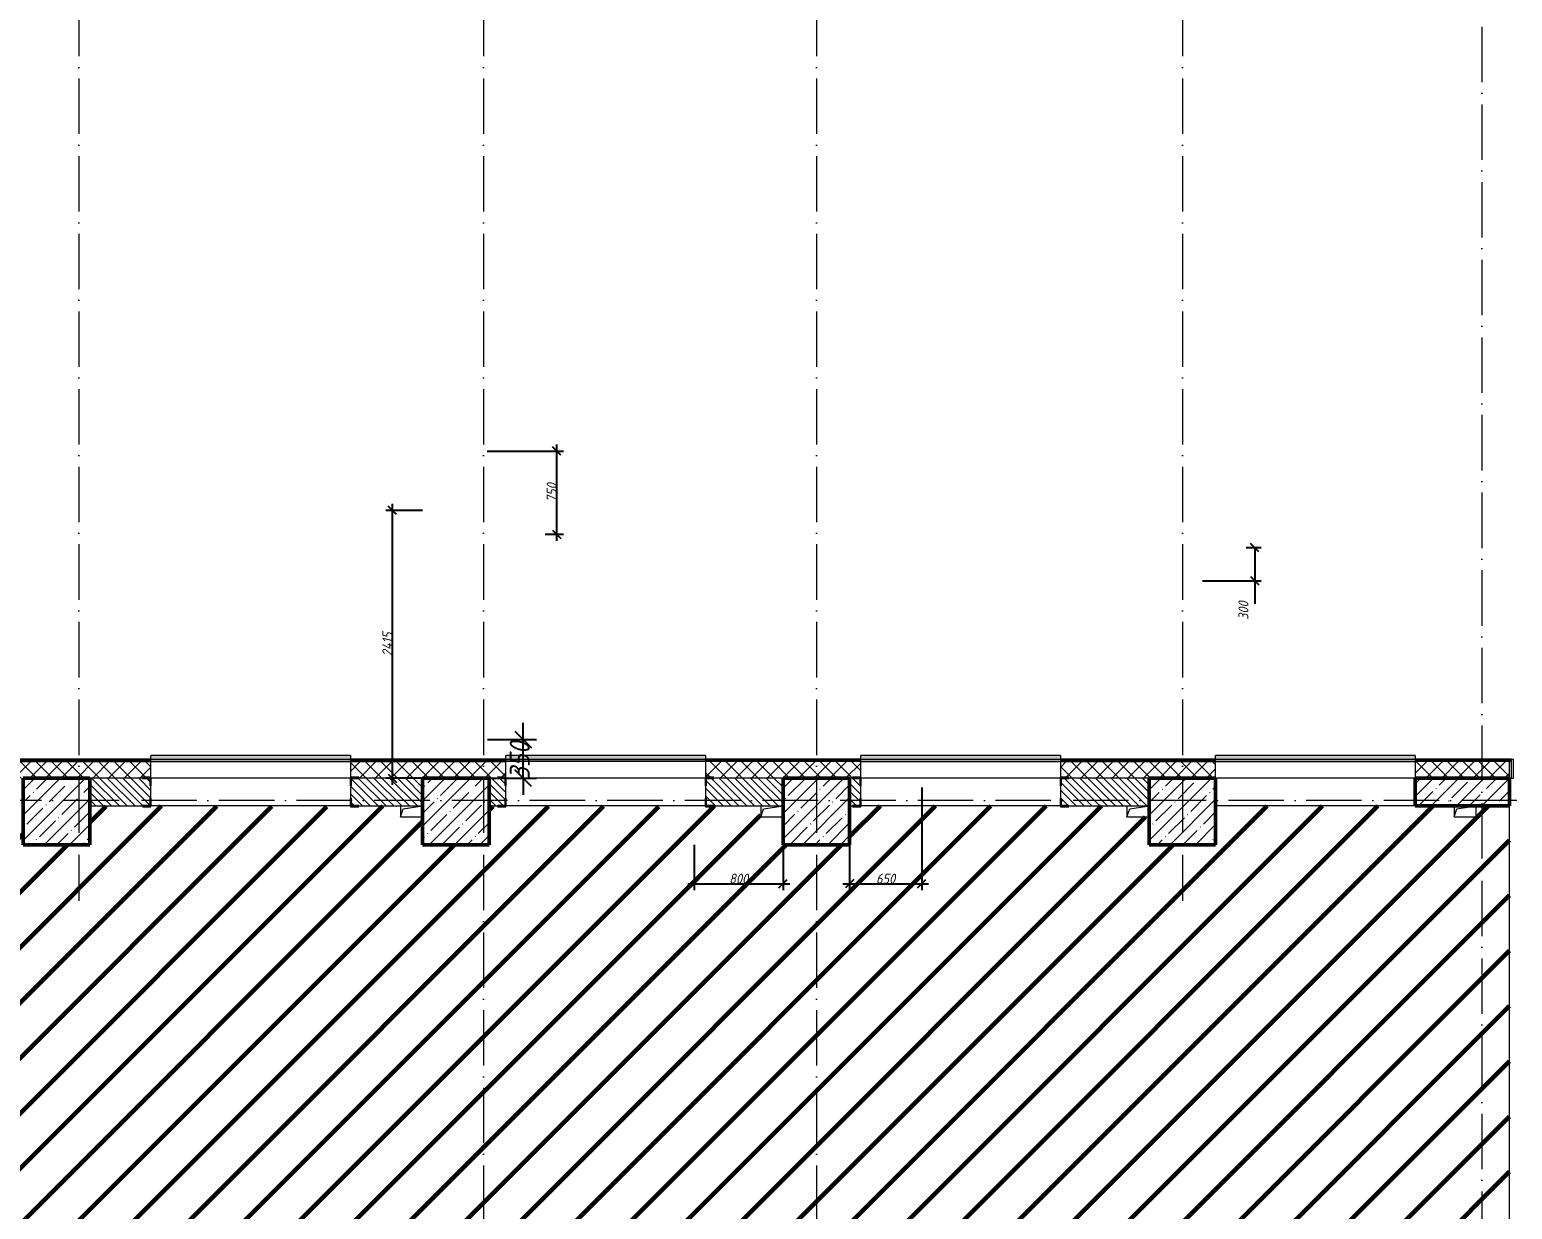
# Model space of a CAD drawing. Header units: millimetres. Extents: x -606178 to 312196, y -19338 to 632709.
# Drawn here: x -108857 to -95490, y 515687 to 526325 of the extents above; entities that cross this region are included whole.
import ezdxf

# ---------------------------------------------------------------- set-up
doc = ezdxf.new("R2010")
doc.units = ezdxf.units.MM
doc.linetypes.add('50_200_ШТРИХ_1Т_ш5_п1_п1_', pattern=[700, 500, -100, 0, -100])
for name, color, linetype, lineweight in [('6.4.1) Окр пт с инж. ПТ2.16', 3, 'Continuous', 60), ('A-____-____-DIMS', 7, 'Continuous', 9), ('A-FLOR-____-OTLN', 7, 'Continuous', 9), ('A-GENM-____-MCUT', 7, 'Continuous', 25), ('A-GENM-____-OTLN', 7, 'Continuous', 9), ('A-GENM-____-OTLN-1', 7, 'Continuous', 25), ('A-GLAZ-____-OTLN', 7, 'Continuous', 9), ('A-WALL-____-MCUT', 7, 'Continuous', 13), ('A-WALL-____-MCUT-1', 7, 'Continuous', 9), ('A-WALL-____-MCUT-2', 7, 'Continuous', 50), ('A-WALL-____-OTLN', 7, 'Continuous', 9), ('A-WALL-____-PATT-1', 7, 'Continuous', 9), ('A-WALL-FNSH-MCUT-1', 7, 'Continuous', 9), ('S-COLS-____-MCUT', 7, 'Continuous', 50), ('S-COLS-____-OTLN', 7, 'Continuous', 9), ('S-GRID-____-OTLN-1', 7, '50_200_ШТРИХ_1Т_ш5_п1_п1_', 9)]:
    doc.layers.add(name, color=color, linetype=linetype, lineweight=lineweight)
doc.layers.add('A-GLAZ-____-OTLN-1', color=7, linetype='Continuous', lineweight=9, true_color=0xc0c0c0)
doc.styles.add('ISOCPEUR_I_10', font='isocpeui.ttf', dxfattribs={"width": 0.9, "height": 180})
doc.styles.add('ISOCPEUR_I_7', font='isocpeui.ttf', dxfattribs={"width": 0.9, "height": 90})
doc.dimstyles.new('ISO-1_8_0_9К_СРЕДНИЙ_Кладочные_1', dxfattribs={"dimscale": 304.8, "dimtxt": 89.638306, "dimasz": 0.246063, "dimexe": 0.19685, "dimexo": 0, "dimgap": 0, "dimtad": 1, "dimdec": 3, "dimrnd": 0.001, "dimdsep": 46, "dimtxsty": 'ISOCPEUR_I_7', "dimblk1": 'OBLIQUE', "dimblk2": 'OBLIQUE', "dimsah": 1, "dimcen": 0.09, "dimdle": 0.19685, "dimazin": 0, "dimtfac": 1, "dimtdec": 4, "dimtix": 1, "dimtmove": 0, "dimatfit": 3, "dimfxl": 1, "dimtvp": 1, "dimtolj": 1, "dimtzin": 0, "dimarcsym": 2})
doc.dimstyles.new('ISO-1_8_0_9К_СРЕДНИЙ_Кладочные_2', dxfattribs={"dimscale": 304.8, "dimtxt": 89.638306, "dimasz": 0.246063, "dimexe": 0.19685, "dimexo": 0, "dimgap": 0, "dimtad": 1, "dimdec": 3, "dimrnd": 0.001, "dimdsep": 46, "dimtxsty": 'ISOCPEUR_I_7', "dimblk1": 'OBLIQUE', "dimblk2": 'OBLIQUE', "dimsah": 1, "dimcen": 0.09, "dimdle": 0.19685, "dimazin": 0, "dimtfac": 1, "dimtdec": 4, "dimtix": 1, "dimtmove": 1, "dimatfit": 3, "dimfxl": 1, "dimtvp": 1, "dimtolj": 1, "dimtzin": 0, "dimarcsym": 2})
doc.dimstyles.new('ISO-1_8_0_9К_СРЕДНИЙ_Кладочные_3', dxfattribs={"dimscale": 304.8, "dimtxt": 179.276612, "dimasz": 0.492126, "dimexe": 0.393701, "dimexo": 0, "dimgap": 0, "dimtad": 1, "dimdec": 3, "dimrnd": 0.001, "dimdsep": 46, "dimtxsty": 'ISOCPEUR_I_10', "dimblk1": 'OBLIQUE', "dimblk2": 'OBLIQUE', "dimsah": 1, "dimcen": 0.09, "dimdle": 0.393701, "dimazin": 0, "dimtfac": 1, "dimtdec": 4, "dimtix": 1, "dimtmove": 0, "dimatfit": 3, "dimfxl": 1, "dimtvp": 1, "dimtolj": 1, "dimtzin": 0, "dimarcsym": 2})
pattern_1 = [(135, (-140714.89, 451794.26), (-35.35534, -35.35534), [])]

# ---------------------------------------------------------------- blocks, each defined once
blk = doc.blocks.new('BSC_Колонна _Прямоугольная - 600х600-V74-АР1_План отверстий 3 этажа в осях 1-64_Ю-ЯЯ')
at = {"layer": 'S-COLS-____-OTLN'}
h = blk.add_hatch(dxfattribs=at)
h.set_pattern_fill('FP_83', color=256, style=0, pattern_type=2)
h.set_pattern_definition([(45, (-35700, -67481.04), (-114.04925, 114.04925), []), (45, (-35585.95, -67481.04), (-114.04925, 114.04925), [201.613, -40.323, 3.353, -36.97])])
h.paths.add_polyline_path([(-300, -300), (300, -300), (300, 300), (-300, 300)], flags=0)
at = {"layer": 'S-COLS-____-MCUT'}
for p, q in [((300, 300), (-300, 300)), ((-300, 300), (-300, -300)), ((300, -300), (300, 300)), ((-300, -300), (300, -300))]:
    blk.add_line(p, q, dxfattribs=at)
blk = doc.blocks.new('BSC_Колонна _Прямоугольная - 600х600-V78-АР1_План отверстий 3 этажа в осях 1-64_Ю-ЯЯ')
at = {"layer": 'S-COLS-____-OTLN'}
h = blk.add_hatch(dxfattribs=at)
h.set_pattern_fill('FP_87', color=256, style=0, pattern_type=2)
h.set_pattern_definition([(45, (-38950, -67481.04), (-114.04925, 114.04925), []), (45, (-38835.95, -67481.04), (-114.04925, 114.04925), [201.613, -40.323, 3.353, -36.97])])
h.paths.add_polyline_path([(-300, -300), (300, -300), (300, 300), (-300, 300)], flags=0)
at = {"layer": 'S-COLS-____-MCUT'}
for p, q in [((300, 300), (-300, 300)), ((-300, 300), (-300, -300)), ((300, -300), (300, 300)), ((-300, -300), (300, -300))]:
    blk.add_line(p, q, dxfattribs=at)
blk = doc.blocks.new('BSC_Колонна _Прямоугольная - 600х600-V85-АР1_План отверстий 3 этажа в осях 1-64_Ю-ЯЯ')
at = {"layer": 'S-COLS-____-OTLN'}
h = blk.add_hatch(dxfattribs=at)
h.set_pattern_fill('FP_93', color=256, style=0, pattern_type=2)
h.set_pattern_definition([(45, (-42250, -67481.04), (-114.04925, 114.04925), []), (45, (-42135.95, -67481.04), (-114.04925, 114.04925), [201.613, -40.323, 3.353, -36.97])])
h.paths.add_polyline_path([(-300, -300), (300, -300), (300, 300), (-300, 300)], flags=0)
at = {"layer": 'S-COLS-____-MCUT'}
for p, q in [((300, 300), (-300, 300)), ((-300, 300), (-300, -300)), ((300, -300), (300, 300)), ((-300, -300), (300, -300))]:
    blk.add_line(p, q, dxfattribs=at)
blk = doc.blocks.new('BSC_Колонна _Прямоугольная - 600х600-V89-АР1_План отверстий 3 этажа в осях 1-64_Ю-ЯЯ')
at = {"layer": 'S-COLS-____-OTLN'}
h = blk.add_hatch(dxfattribs=at)
h.set_pattern_fill('FP_94', color=256, style=0, pattern_type=2)
h.set_pattern_definition([(45, (-32100, -67481.04), (-114.04925, 114.04925), []), (45, (-31985.95, -67481.04), (-114.04925, 114.04925), [201.613, -40.323, 3.353, -36.97])])
h.paths.add_polyline_path([(-300, -300), (300, -300), (300, 300), (-300, 300)], flags=0)
at = {"layer": 'S-COLS-____-MCUT'}
for p, q in [((300, 300), (-300, 300)), ((-300, 300), (-300, -300)), ((300, -300), (300, 300)), ((-300, -300), (300, -300))]:
    blk.add_line(p, q, dxfattribs=at)
blk = doc.blocks.new('Фахверк_СКБ_Уголок - 250_2700-27497298-АР1_План отверстий 3 этажа в осях 1-64_Ю-ЯЯ')
at = {"layer": 'A-GENM-____-MCUT'}
for p, q in [((200, 181), (125, 181)), ((125, 181), (125, 106)), ((131, 106), (131, 175)), ((131, 175), (200, 175)), ((200, 175), (200, 181)), ((125, 106), (131, 106)), ((131, -6), (125, -6)), ((125, -6), (125, -81)), ((125, -81), (200, -81)), ((131, -75), (131, -6)), ((200, -75), (131, -75)), ((200, -81), (200, -75))]:
    blk.add_line(p, q, dxfattribs=at)
blk = doc.blocks.new('Фахверк_СКБ_Уголок - 250_2700-27509033-АР1_План отверстий 3 этажа в осях 1-64_Ю-ЯЯ')
at = {"layer": 'A-GENM-____-MCUT'}
for p, q in [((125, 181), (50, 181)), ((50, 181), (50, 175)), ((50, 175), (119, 175)), ((119, 175), (119, 106)), ((125, 106), (125, 181)), ((119, 106), (125, 106)), ((119, -75), (50, -75)), ((50, -75), (50, -81)), ((50, -81), (125, -81)), ((125, -6), (119, -6)), ((119, -6), (119, -75)), ((125, -81), (125, -6))]:
    blk.add_line(p, q, dxfattribs=at)
blk = doc.blocks.new('Фахверк_СКБ_Уголок - 250_2700_1-27501432-АР1_План отверстий 3 этажа в осях 1-64_Ю-ЯЯ')
at = {"layer": 'A-GENM-____-MCUT'}
for p, q in [((200, 181), (125, 181)), ((125, 181), (125, 106)), ((131, 106), (131, 175)), ((131, 175), (200, 175)), ((200, 175), (200, 181)), ((125, 106), (131, 106)), ((131, -6), (125, -6)), ((125, -6), (125, -81)), ((125, -81), (200, -81)), ((131, -75), (131, -6)), ((200, -75), (131, -75)), ((200, -81), (200, -75))]:
    blk.add_line(p, q, dxfattribs=at)
blk = doc.blocks.new('AR_Отверстие прямоугольное _в плите_ - AR_Отверстие прямоугольное _в плите_-30510712-АР1_План отверстий 3 этажа в осях 1-64_Ю-ЯЯ')
at = {"layer": 'A-GENM-____-OTLN'}
for p, q in [((-100, 50), (-100, -50)), ((-100, -50), (-75, 25)), ((-75, 25), (100, 50)), ((-100, -50), (100, -50))]:
    blk.add_line(p, q, dxfattribs=at)
blk = doc.blocks.new('AR_Отверстие прямоугольное _в плите_ - AR_Отверстие прямоугольное _в плите_-V184-АР1_План отверстий 3 этажа в осях 1-64_Ю-ЯЯ')
at = {"layer": 'A-GENM-____-OTLN'}
for p, q in [((-100, 50), (-100, -50)), ((-100, -50), (-75, 25)), ((-75, 25), (100, 50)), ((-100, -50), (100, -50))]:
    blk.add_line(p, q, dxfattribs=at)
blk = doc.blocks.new('AR_Отверстие прямоугольное _в плите_ - AR_Отверстие прямоугольное _в плите_-V183-АР1_План отверстий 3 этажа в осях 1-64_Ю-ЯЯ')
at = {"layer": 'A-GENM-____-OTLN'}
for p, q in [((-100, 50), (-100, -50)), ((-100, -50), (-75, 25)), ((-75, 25), (100, 50)), ((100, -50), (100, 50)), ((-100, -50), (100, -50))]:
    blk.add_line(p, q, dxfattribs=at)
blk = doc.blocks.new('Отлив_СКБ - Отлив витража_СФТК-31884011-АР1_План отверстий 3 этажа в осях 1-64_Ю-ЯЯ')
at = {"layer": 'A-GLAZ-____-OTLN-1'}
for points in [[(1800, 2), (1800, 37), (0, 37), (0, 2), (1715, 2)], [(1715, 0), (1800, 0), (1800, 2), (0, 2), (0, 0)]]:
    blk.add_hatch(color=256, dxfattribs=at).paths.add_polyline_path(points, flags=0)
at = {"layer": 'A-GLAZ-____-OTLN'}
for p, q in [((0, 3), (0, 37)), ((1800, 37), (0, 37)), ((0, 2), (1800, 2)), ((1800, 37), (1800, 3)), ((1800, 0), (0, 0))]:
    blk.add_line(p, q, dxfattribs=at)
blk = doc.blocks.new('Стены 11 - Стены 4-31628984-АР1_План отверстий 3 этажа в осях 1-64_Ю-ЯЯ')
at = {"layer": 'A-WALL-____-MCUT'}
for p, q in [((-1829, 41030), (-1829, 41010)), ((-1659, 41030), (-1829, 41030)), ((-1829, 41010), (-1659, 41010)), ((-1659, 41010), (-1659, 41030))]:
    blk.add_line(p, q, dxfattribs=at)
blk = doc.blocks.new('_Oblique')
at = {"color": 0, "linetype": 'ByBlock', "lineweight": -2}
blk.add_line((-0.5, -0.5), (0.5, 0.5), dxfattribs=at)
blk = doc.blocks.new('*D5348')
at = {"layer": 'A-____-____-DIMS', "color": 0, "lineweight": -2, "transparency": 16777216}
for p, q in [((-104409, 519925), (-104409, 520075)), ((-104731, 519925), (-104289, 519925)), ((-104409, 519575), (-104409, 519925)), ((-104715, 519575), (-104289, 519575)), ((-104409, 519575), (-104409, 519425))]:
    blk.add_line(p, q, dxfattribs=at)
at = {"layer": 'Defpoints', "color": 0, "transparency": 16777216}
for p in [(-104731, 519925), (-104409, 519925), (-104715, 519575)]:
    blk.add_point(p, dxfattribs=at)
at = {"layer": 'A-____-____-DIMS', "color": 0, "lineweight": -2, "transparency": 16777216, "xscale": 150, "yscale": 150, "zscale": 150}
for p, rotation in [((-104409, 519925), 270), ((-104409, 519575), 90)]:
    blk.add_blockref('_Oblique', p, dxfattribs=dict(at, rotation=rotation))
at = {"layer": 'A-____-____-DIMS', "color": 0, "transparency": 16777216, "insert": (-104529, 519560), "char_height": 180, "width": 409.58, "attachment_point": 1, "rotation": 90, "line_spacing_factor": 1.149209, "style": 'ISOCPEUR_I_10'}
blk.add_mtext('\\A1;350', dxfattribs=at)
blk = doc.blocks.new('*D5349')
at = {"layer": 'A-____-____-DIMS', "color": 0, "lineweight": -2, "transparency": 16777216}
for p, q in [((-100815, 519491), (-100815, 518564)), ((-101465, 518975), (-101465, 518564)), ((-101525, 518624), (-100755, 518624))]:
    blk.add_line(p, q, dxfattribs=at)
at = {"layer": 'Defpoints', "color": 0, "transparency": 16777216}
for p in [(-100815, 519491), (-101465, 518975), (-100815, 518624)]:
    blk.add_point(p, dxfattribs=at)
at = {"layer": 'A-____-____-DIMS', "color": 0, "lineweight": -2, "transparency": 16777216, "xscale": 75, "yscale": 75, "zscale": 75, "rotation": 180}
blk.add_blockref('_Oblique', (-101465, 518624), dxfattribs=at)
at = {"layer": 'A-____-____-DIMS', "color": 0, "lineweight": -2, "transparency": 16777216, "xscale": 75, "yscale": 75, "zscale": 75}
blk.add_blockref('_Oblique', (-100815, 518624), dxfattribs=at)
at = {"layer": 'A-____-____-DIMS', "color": 0, "transparency": 16777216, "insert": (-101140, 518669), "char_height": 90, "width": 409.58, "attachment_point": 5, "style": 'ISOCPEUR_I_7'}
blk.add_mtext('\\A1;650', dxfattribs=at)
blk = doc.blocks.new('*D5350')
at = {"layer": 'A-____-____-DIMS', "color": 0, "lineweight": -2, "transparency": 16777216}
for p, q in [((-97890, 521655), (-97753, 521655)), ((-97813, 521655), (-97813, 521295)), ((-98284, 521355), (-97753, 521355)), ((-97813, 521355), (-97813, 521147))]:
    blk.add_line(p, q, dxfattribs=at)
at = {"layer": 'Defpoints', "color": 0, "transparency": 16777216}
for p in [(-97890, 521655), (-97813, 521655), (-98284, 521355)]:
    blk.add_point(p, dxfattribs=at)
at = {"layer": 'A-____-____-DIMS', "color": 0, "lineweight": -2, "transparency": 16777216, "xscale": 75, "yscale": 75, "zscale": 75}
for p, rotation in [((-97813, 521655), 90), ((-97813, 521355), 270)]:
    blk.add_blockref('_Oblique', p, dxfattribs=dict(at, rotation=rotation))
at = {"layer": 'A-____-____-DIMS', "color": 0, "transparency": 16777216, "insert": (-97959, 521002), "char_height": 90, "width": 409.58, "attachment_point": 1, "rotation": 90, "line_spacing_factor": 1.149209, "style": 'ISOCPEUR_I_7'}
blk.add_mtext('\\A1;300', dxfattribs=at)
blk = doc.blocks.new('*D5351')
at = {"layer": 'A-____-____-DIMS', "color": 0, "lineweight": -2, "transparency": 16777216}
for p, q in [((-104105, 521715), (-104105, 522585)), ((-104732, 522525), (-104045, 522525)), ((-104211, 521775), (-104045, 521775))]:
    blk.add_line(p, q, dxfattribs=at)
at = {"layer": 'Defpoints', "color": 0, "transparency": 16777216}
for p in [(-104732, 522525), (-104105, 522525), (-104211, 521775)]:
    blk.add_point(p, dxfattribs=at)
at = {"layer": 'A-____-____-DIMS', "color": 0, "lineweight": -2, "transparency": 16777216, "xscale": 75, "yscale": 75, "zscale": 75}
for p, rotation in [((-104105, 522525), 90), ((-104105, 521775), 270)]:
    blk.add_blockref('_Oblique', p, dxfattribs=dict(at, rotation=rotation))
at = {"layer": 'A-____-____-DIMS', "color": 0, "transparency": 16777216, "insert": (-104151, 522150), "char_height": 90, "width": 409.58, "attachment_point": 5, "rotation": 90, "style": 'ISOCPEUR_I_7'}
blk.add_mtext('\\A1;750', dxfattribs=at)
blk = doc.blocks.new('*D5323')
at = {"layer": 'A-____-____-DIMS', "color": 0, "lineweight": -2, "transparency": 16777216}
for p, q in [((-105587, 519515), (-105587, 522050)), ((-105315, 521990), (-105647, 521990)), ((-105315, 519575), (-105647, 519575))]:
    blk.add_line(p, q, dxfattribs=at)
at = {"layer": 'Defpoints', "color": 0, "transparency": 16777216}
for p in [(-105587, 521990), (-105315, 521990), (-105315, 519575)]:
    blk.add_point(p, dxfattribs=at)
at = {"layer": 'A-____-____-DIMS', "color": 0, "lineweight": -2, "transparency": 16777216, "xscale": 75, "yscale": 75, "zscale": 75}
for p, rotation in [((-105587, 521990), 90), ((-105587, 519575), 270)]:
    blk.add_blockref('_Oblique', p, dxfattribs=dict(at, rotation=rotation))
at = {"layer": 'A-____-____-DIMS', "color": 0, "transparency": 16777216, "insert": (-105632, 520783), "char_height": 90, "width": 521.28, "attachment_point": 5, "rotation": 90, "style": 'ISOCPEUR_I_7'}
blk.add_mtext('\\A1;2415', dxfattribs=at)
blk = doc.blocks.new('*D5324')
at = {"layer": 'A-____-____-DIMS', "color": 0, "lineweight": -2, "transparency": 16777216}
for p, q in [((-102865, 518975), (-102865, 518564)), ((-102065, 518975), (-102065, 518564)), ((-102925, 518624), (-102005, 518624))]:
    blk.add_line(p, q, dxfattribs=at)
at = {"layer": 'Defpoints', "color": 0, "transparency": 16777216}
for p in [(-102865, 518975), (-102065, 518975), (-102065, 518624)]:
    blk.add_point(p, dxfattribs=at)
at = {"layer": 'A-____-____-DIMS', "color": 0, "lineweight": -2, "transparency": 16777216, "xscale": 75, "yscale": 75, "zscale": 75, "rotation": 180}
blk.add_blockref('_Oblique', (-102865, 518624), dxfattribs=at)
at = {"layer": 'A-____-____-DIMS', "color": 0, "lineweight": -2, "transparency": 16777216, "xscale": 75, "yscale": 75, "zscale": 75}
blk.add_blockref('_Oblique', (-102065, 518624), dxfattribs=at)
at = {"layer": 'A-____-____-DIMS', "color": 0, "transparency": 16777216, "insert": (-102465, 518669), "char_height": 90, "width": 409.58, "attachment_point": 5, "style": 'ISOCPEUR_I_7'}
blk.add_mtext('\\A1;800', dxfattribs=at)

msp = doc.modelspace()

# ---------------------------------------------------------------- hatches: boundary and pattern name
at = {"layer": '6.4.1) Окр пт с инж. ПТ2.16'}
h = msp.add_hatch(dxfattribs=at)
h.set_pattern_fill('ANSI31', color=256, scale=111)
h.paths.add_polyline_path([(-133314.891, 528425.3011), (-133389.891, 528425.3011), (-133389.891, 528419.3011), (-133464.891, 528419.3011), (-133464.891, 528425.3011), (-133814.891, 528425.3011), (-134714.891, 528425.3011), (-135164.891, 528425.3011), (-135164.891, 523200.3011), (-135158.891, 523200.3011), (-135158.891, 523125.3011), (-135160.3704, 522225.3011), (-135158.891, 522225.3011), (-135158.891, 522150.3011), (-135164.891, 519475.3011), (-135164.891, 518975.3011), (-135164.891, 518650.3011), (-135158.891, 518650.3011), (-135158.891, 518575.3011), (-135164.891, 518475.3011), (-135164.891, 517525.3011), (-135164.891, 516875.3011), (-135158.891, 516875.3011), (-135158.891, 516800.3011), (-135164.891, 513825.3011), (-134914.891, 513825.3011), (-133314.891, 513825.3011), (-133114.891, 513825.3011), (-133114.891, 514975.3011), (-132864.891, 514975.3011), (-131764.891, 514975.3011), (-131364.891, 514975.3011), (-130264.891, 514975.3011), (-126809.891, 514975.3011), (-126809.891, 514981.3011), (-126734.891, 514981.3011), (-126728.891, 514981.3011), (-126659.891, 514981.3011), (-125809.891, 514981.2167), (-125809.891, 514981.3011), (-125740.891, 514981.3011), (-125734.891, 514981.3011), (-125659.891, 514981.3011), (-124439.891, 514981.1779), (-124439.891, 514981.3011), (-124364.891, 514981.3011), (-124358.891, 514981.3011), (-124289.891, 514981.3011), (-123214.891, 514981.19), (-123214.891, 514981.3011), (-123139.891, 514981.3011), (-121789.891, 514981.1587), (-121789.891, 514981.3011), (-121714.891, 514981.3011), (-121708.891, 514981.3011), (-121639.891, 514981.3011), (-119514.891, 514981.0709), (-119514.891, 515425.3011), (-119260.891, 515425.3011), (-119214.891, 515425.3011), (-118514.891, 515425.3011), (-118468.891, 515425.3011), (-118289.891, 515425.3011), (-117839.891, 515425.3011), (-117214.891, 515425.3011), (-117014.8899, 515425.3028), (-117014.8899, 515225.3027), (-117014.891, 515225.3027), (-117014.891, 514975.3011), (-115839.891, 514975.3011), (-115839.891, 514981.3011), (-115764.891, 514981.3011), (-115758.891, 514981.3011), (-115689.891, 514981.3011), (-115064.891, 514981.2253), (-115064.891, 514981.3011), (-114989.891, 514981.3011), (-114889.891, 514981.2888), (-114889.891, 514981.3011), (-114814.891, 514981.3011), (-114114.891, 514981.2146), (-114114.891, 514981.3011), (-114014.891, 514981.3011), (-114014.891, 514975.3011), (-113489.891, 514975.3011), (-113489.891, 514981.3011), (-113414.891, 514981.3011), (-112714.891, 514981.2121), (-112714.891, 514981.3011), (-112639.891, 514981.3011), (-112539.891, 514981.2882), (-112539.891, 514981.3011), (-112464.891, 514981.3011), (-111839.891, 514981.22), (-111839.891, 514981.3011), (-111770.891, 514981.3011), (-111764.891, 514981.3011), (-111689.891, 514981.3011), (-110189.891, 514981.103), (-110189.891, 514981.3011), (-110114.891, 514981.3011), (-108489.891, 514981.0788), (-108489.891, 514981.3011), (-108420.891, 514981.3011), (-108414.891, 514981.3011), (-108339.891, 514981.3011), (-104189.891, 514980.7093), (-104189.891, 514981.3011), (-104114.891, 514981.3011), (-102489.891, 514981.0435), (-102489.891, 514981.3011), (-102420.891, 514981.3011), (-102414.891, 514981.3011), (-102339.891, 514981.3011), (-95514.891, 514980.166), (-95514.891, 519325.3011), (-95814.891, 519325.3011), (-95814.891, 519225.3011), (-96014.891, 519225.3011), (-96014.891, 519325.3011), (-96364.891, 519325.3011), (-98164.891, 519325.3011), (-98164.891, 518975.3011), (-98764.891, 518975.3011), (-98764.891, 519225.3011), (-98964.891, 519225.3011), (-98964.891, 519325.3011), (-99489.891, 519325.3011), (-99489.891, 519319.3011), (-99564.891, 519319.3011), (-99564.891, 519325.3011), (-101364.891, 519325.3011), (-101364.891, 519319.3011), (-101464.891, 519319.3011), (-101464.891, 518975.3011), (-102064.891, 518975.3011), (-102064.891, 519225.3011), (-102264.891, 519225.3011), (-102264.891, 519325.3011), (-102689.891, 519325.3011), (-102689.891, 519319.3011), (-102764.891, 519319.3011), (-104564.891, 519325.3011), (-104564.891, 519319.3011), (-104639.891, 519319.3011), (-104714.891, 519325.3011), (-104714.891, 518975.3011), (-105314.891, 518975.3011), (-105314.891, 519225.3011), (-105514.891, 519225.3011), (-105514.891, 519325.3011), (-105889.891, 519325.3011), (-105889.891, 519319.3011), (-105964.891, 519319.3011), (-107764.891, 519325.3011), (-107764.891, 519319.3011), (-107839.891, 519319.3011), (-108314.891, 519325.3011), (-108314.891, 518975.3011), (-108914.891, 518975.3011), (-108914.891, 519325.3011), (-109089.891, 519325.3011), (-109089.891, 519319.3011), (-109164.891, 519319.3011), (-110964.891, 519325.3011), (-110964.891, 519319.3011), (-111039.891, 519319.3011), (-111264.891, 519322.4776), (-111264.891, 519225.3011), (-111464.891, 519225.3011), (-111464.891, 518975.3011), (-112064.891, 518975.3011), (-112064.891, 519225.3011), (-112267.3781, 519225.3011), (-112242.3781, 519300.3011), (-112064.891, 519325.6564), (-112064.891, 519575.3011), (-112289.891, 519575.3011), (-112358.891, 519575.3011), (-112358.891, 519506.3011), (-112364.891, 519394.3011), (-112364.891, 519506.3011), (-112364.891, 519575.3011), (-114164.891, 519575.3011), (-114164.891, 519506.3011), (-114164.891, 519394.3011), (-114164.891, 519319.3011), (-114239.891, 519319.3011), (-117014.891, 519325.3011), (-117014.891, 518975.3011), (-117614.891, 518975.3011), (-117614.891, 519275.3011), (-117714.891, 519275.3011), (-117714.891, 519475.3011), (-122414.891, 519475.3011), (-122414.891, 519275.3011), (-122514.891, 519275.3011), (-122514.891, 518975.3011), (-123014.891, 518975.3011), (-123014.891, 519275.3011), (-123114.891, 519275.3011), (-123114.891, 519475.3011), (-127114.891, 519475.3011), (-127114.891, 519275.3011), (-127214.891, 519275.3011), (-127214.891, 518975.3011), (-127714.891, 518975.3011), (-127714.891, 519275.3011), (-127814.891, 519275.3011), (-127814.891, 519475.3011), (-130714.891, 519475.3011), (-130714.891, 519275.3011), (-130814.891, 519275.3011), (-130814.891, 518975.3011), (-131314.891, 518975.3011), (-131314.891, 519275.3011), (-131414.891, 519275.3011), (-131414.891, 519475.3011), (-132514.891, 519475.3011), (-132514.891, 519275.3011), (-133314.891, 519275.3011), (-133314.891, 520075.3011), (-133114.891, 520075.3011), (-133114.891, 525825.3011), (-133314.891, 525825.3011), (-133314.891, 526425.3011), (-133314.891, 526625.3011)])
at = {"layer": 'A-WALL-____-PATT-1'}
h = msp.add_hatch(dxfattribs=at)
h.set_pattern_fill('FP_4', color=256, style=0, pattern_type=2)
h.set_pattern_definition([(45, (-140714.89, 451794.26), (-70.71068, 70.71068), []), (135, (-140714.89, 451794.26), (-70.71068, -70.71068), [])])
h.paths.add_polyline_path([(-95514.891, 519575.3011), (-95514.891, 519725.3011), (-96364.891, 519725.3011), (-96364.891, 519575.3011), (-95658.5776, 519575.3011)], flags=0)
h.paths.add_polyline_path([(-99489.891, 519575.3011), (-98164.891, 519575.3011), (-98164.891, 519725.3011), (-99564.891, 519725.3011), (-99564.891, 519581.3011), (-99489.891, 519581.3011)], flags=0)
h.paths.add_polyline_path([(-101439.891, 519575.3011), (-101439.891, 519581.3011), (-101364.891, 519581.3011), (-101364.891, 519725.3011), (-102764.891, 519725.3011), (-102764.891, 519581.3011), (-102689.891, 519581.3011), (-102689.891, 519575.3011), (-101464.891, 519575.3011)], flags=0)
h.paths.add_polyline_path([(-104639.891, 519575.3011), (-104639.891, 519581.3011), (-104564.891, 519581.3011), (-104564.891, 519725.3011), (-105964.891, 519725.3011), (-105964.891, 519581.3011), (-105889.891, 519581.3011), (-105889.891, 519575.3011), (-104714.891, 519575.3011)], flags=0)
h.paths.add_polyline_path([(-108314.891, 519575.3011), (-107839.891, 519575.3011), (-107839.891, 519581.3011), (-107764.891, 519581.3011), (-107764.891, 519725.3011), (-109164.891, 519725.3011), (-109164.891, 519581.3011), (-109089.891, 519581.3011), (-109089.891, 519575.3011), (-108914.5597, 519575.3011)], flags=0)
h.paths.add_polyline_path([(-111039.891, 519575.3011), (-111039.891, 519581.3011), (-110964.891, 519581.3011), (-110964.891, 519725.3011), (-112364.891, 519725.3011), (-112364.891, 519581.3011), (-112289.891, 519581.3011), (-112289.891, 519575.3011), (-111464.891, 519575.3011)], flags=0)
h.paths.add_polyline_path([(-114239.891, 519575.3011), (-114239.891, 519581.3011), (-114164.891, 519581.3011), (-114164.891, 519725.3011), (-116864.891, 519725.3011), (-116864.891, 519575.3011), (-115984.4169, 519575.3011)], flags=0)
h = msp.add_hatch(dxfattribs=at)
h.set_pattern_fill('FP_9', color=256, style=0, pattern_type=2)
h.set_pattern_definition(pattern_1)
h.paths.add_polyline_path([(-105314.891, 519325.3011), (-105314.891, 519575.3011), (-105958.891, 519575.3011), (-105958.891, 519506.3011), (-105964.891, 519506.3011), (-105964.891, 519394.3011), (-105958.891, 519394.3011), (-105958.891, 519325.3011), (-105379.6312, 519325.3011)], flags=0)
h.paths.add_polyline_path([(-107839.891, 519325.3011), (-107770.891, 519325.3011), (-107770.891, 519394.3011), (-107764.891, 519394.3011), (-107764.891, 519506.3011), (-107770.891, 519506.3011), (-107770.891, 519575.3011), (-108314.891, 519575.3011), (-108314.891, 519325.3011)], flags=0)
h = msp.add_hatch(dxfattribs=at)
h.set_pattern_fill('FP_9', color=256, style=0, pattern_type=2)
h.set_pattern_definition(pattern_1)
h.paths.add_polyline_path([(-102064.891, 519325.3011), (-102064.891, 519575.3011), (-102758.891, 519575.3011), (-102758.891, 519506.3011), (-102764.891, 519506.3011), (-102764.891, 519394.3011), (-102758.891, 519394.3011), (-102758.891, 519325.3011), (-102689.891, 519325.3011)], flags=0)
h.paths.add_polyline_path([(-104714.891, 519325.3011), (-104570.891, 519325.3011), (-104570.891, 519394.3011), (-104564.891, 519394.3011), (-104564.891, 519506.3011), (-104570.891, 519506.3011), (-104570.891, 519575.3011), (-104714.891, 519575.3011), (-104714.891, 519394.3011)], flags=0)
h = msp.add_hatch(dxfattribs=at)
h.set_pattern_fill('FP_9', color=256, style=0, pattern_type=2)
h.set_pattern_definition(pattern_1)
h.paths.add_polyline_path([(-99489.891, 519325.3011), (-98764.891, 519325.3011), (-98764.891, 519575.3011), (-99558.891, 519575.3011), (-99558.891, 519506.3011), (-99564.891, 519506.3011), (-99564.891, 519394.3011), (-99558.891, 519394.3011), (-99558.891, 519325.3011)], flags=0)
h.paths.add_polyline_path([(-101439.891, 519325.3011), (-101370.891, 519325.3011), (-101370.891, 519394.3011), (-101364.891, 519394.3011), (-101364.891, 519506.3011), (-101370.891, 519506.3011), (-101370.891, 519575.3011), (-101464.891, 519575.3011), (-101464.891, 519325.3011)], flags=0)
h = msp.add_hatch(dxfattribs=at)
h.set_pattern_fill('FP_12', color=256, style=0, pattern_type=2)
h.set_pattern_definition([(45, (-140714.89, 451794.26), (-114.04925, 114.04925), []), (45, (-140600.84, 451794.26), (-114.04925, 114.04925), [201.612, -40.322, 3.353, -36.97])])
h.paths.add_polyline_path([(-95514.891, 519325.3011), (-95514.891, 519575.3011), (-96364.891, 519575.3011), (-96364.891, 519325.3011), (-95658.5776, 519325.3011)], flags=0)

# ---------------------------------------------------------------- linework, layer by layer
at = {"layer": 'A-FLOR-____-OTLN'}
msp.add_line((-95514.891, 514975.3011), (-95514.891, 519325.3011), dxfattribs=at)
at = {"layer": 'A-WALL-____-MCUT'}
for p, q in [((-107839.891, 519575.3011), (-108314.891, 519575.3011)), ((-107764.891, 519394.3011), (-107764.891, 519506.3011)), ((-105964.891, 519506.3011), (-105964.891, 519394.3011)), ((-105314.891, 519575.3011), (-105889.891, 519575.3011)), ((-104639.891, 519575.3011), (-104714.891, 519575.3011)), ((-104564.891, 519394.3011), (-104564.891, 519506.3011)), ((-102764.891, 519506.3011), (-102764.891, 519394.3011)), ((-102064.891, 519575.3011), (-102689.891, 519575.3011)), ((-101439.891, 519575.3011), (-101464.891, 519575.3011)), ((-101364.891, 519394.3011), (-101364.891, 519506.3011)), ((-99564.891, 519506.3011), (-99564.891, 519394.3011)), ((-98764.891, 519575.3011), (-99489.891, 519575.3011)), ((-108314.891, 519325.3011), (-107839.891, 519325.3011)), ((-105889.891, 519325.3011), (-105314.891, 519325.3011)), ((-104714.891, 519325.3011), (-104639.891, 519325.3011)), ((-102689.891, 519325.3011), (-102064.891, 519325.3011)), ((-101464.891, 519325.3011), (-101439.891, 519325.3011)), ((-99489.891, 519325.3011), (-98764.891, 519325.3011))]:
    msp.add_line(p, q, dxfattribs=at)
at = {"layer": 'A-WALL-____-MCUT-1'}
for p, q in [((-107764.891, 519737.3011), (-109164.891, 519737.3011)), ((-104564.891, 519737.3011), (-105964.891, 519737.3011)), ((-101364.891, 519737.3011), (-102764.891, 519737.3011)), ((-98164.891, 519737.3011), (-99564.891, 519737.3011)), ((-95499.891, 519737.3011), (-96364.891, 519737.3011)), ((-107764.891, 519731.3011), (-109164.891, 519731.3011)), ((-109164.891, 519725.3011), (-107764.891, 519725.3011)), ((-107764.891, 519581.3011), (-107764.891, 519725.3011)), ((-104564.891, 519731.3011), (-105964.891, 519731.3011)), ((-105964.891, 519725.3011), (-104564.891, 519725.3011)), ((-105964.891, 519725.3011), (-105964.891, 519581.3011)), ((-104564.891, 519581.3011), (-104564.891, 519725.3011)), ((-101364.891, 519731.3011), (-102764.891, 519731.3011)), ((-102764.891, 519725.3011), (-102764.891, 519581.3011)), ((-101364.891, 519725.3011), (-102764.891, 519725.3011)), ((-101364.891, 519581.3011), (-101364.891, 519725.3011)), ((-98164.891, 519731.3011), (-99564.891, 519731.3011)), ((-99564.891, 519725.3011), (-98164.891, 519725.3011)), ((-99564.891, 519725.3011), (-99564.891, 519581.3011)), ((-98164.891, 519575.3011), (-98164.891, 519725.3011)), ((-95499.891, 519731.3011), (-96364.891, 519731.3011)), ((-96364.891, 519725.3011), (-96364.891, 519575.3011)), ((-95514.891, 519725.3011), (-96364.891, 519725.3011)), ((-95514.891, 519575.3011), (-95514.891, 519725.3011))]:
    msp.add_line(p, q, dxfattribs=at)
at = {"layer": 'A-WALL-____-MCUT-2'}
for p, q in [((-95514.891, 519575.3011), (-96364.891, 519575.3011)), ((-96364.891, 519575.3011), (-96364.891, 519325.3011)), ((-95514.891, 519325.3011), (-95514.891, 519575.3011)), ((-96364.891, 519325.3011), (-95514.891, 519325.3011))]:
    msp.add_line(p, q, dxfattribs=at)
at = {"layer": 'A-WALL-____-OTLN'}
for p, q in [((-107764.891, 519725.3011), (-105964.891, 519725.3011)), ((-102764.891, 519725.3011), (-104564.891, 519725.3011)), ((-101364.891, 519725.3011), (-99564.891, 519725.3011)), ((-98164.891, 519725.3011), (-96364.891, 519725.3011)), ((-105964.891, 519575.3011), (-107764.891, 519575.3011)), ((-102764.891, 519575.3011), (-104564.891, 519575.3011)), ((-99564.891, 519575.3011), (-101364.891, 519575.3011)), ((-96364.891, 519575.3011), (-98164.891, 519575.3011)), ((-95499.891, 519575.3011), (-95514.891, 519575.3011)), ((-105964.891, 519325.3011), (-107764.891, 519325.3011)), ((-102764.891, 519325.3011), (-104564.891, 519325.3011)), ((-99564.891, 519325.3011), (-101364.891, 519325.3011)), ((-96364.891, 519325.3011), (-98164.891, 519325.3011))]:
    msp.add_line(p, q, dxfattribs=at)
at = {"layer": 'A-WALL-FNSH-MCUT-1'}
for p, q in [((-107764.891, 519745.3011), (-109164.891, 519745.3011)), ((-107764.891, 519725.3011), (-107764.891, 519745.3011)), ((-104564.891, 519745.3011), (-105964.891, 519745.3011)), ((-105964.891, 519745.3011), (-105964.891, 519725.3011)), ((-104564.891, 519725.3011), (-104564.891, 519745.3011)), ((-101364.891, 519745.3011), (-102764.891, 519745.3011)), ((-102764.891, 519745.3011), (-102764.891, 519725.3011)), ((-101364.891, 519725.3011), (-101364.891, 519745.3011)), ((-98164.891, 519745.3011), (-99564.891, 519745.3011)), ((-99564.891, 519745.3011), (-99564.891, 519725.3011)), ((-98164.891, 519725.3011), (-98164.891, 519745.3011)), ((-95499.891, 519745.3011), (-96364.891, 519745.3011)), ((-96364.891, 519745.3011), (-96364.891, 519725.3011)), ((-95499.891, 519725.3011), (-95499.891, 519745.3011)), ((-95514.891, 519725.3011), (-95499.891, 519725.3011))]:
    msp.add_line(p, q, dxfattribs=at)
at = {"layer": 'S-GRID-____-OTLN-1'}
for p, q in [((-108414.891, 542687.1106), (-108414.891, 518469.7429)), ((-104764.891, 542687.1106), (-104764.891, 504685.847)), ((-101764.891, 542687.1106), (-101764.891, 504685.847)), ((-98464.891, 542687.1106), (-98464.891, 518469.7429)), ((-95764.891, 542453.3551), (-95764.891, 504840.1184)), ((-36640.4843, 519375.3011), (-145383.6612, 519375.3011))]:
    msp.add_line(p, q, dxfattribs=at)

# ---------------------------------------------------------------- block references
at = {"layer": 'A-GENM-____-OTLN'}
for name, p in [('AR_Отверстие прямоугольное _в плите_ - AR_Отверстие прямоугольное _в плите_-30510712-АР1_План отверстий 3 этажа в осях 1-64_Ю-ЯЯ', (-105414.891, 519275.3011)), ('AR_Отверстие прямоугольное _в плите_ - AR_Отверстие прямоугольное _в плите_-V184-АР1_План отверстий 3 этажа в осях 1-64_Ю-ЯЯ', (-102164.891, 519275.3011)), ('AR_Отверстие прямоугольное _в плите_ - AR_Отверстие прямоугольное _в плите_-30510712-АР1_План отверстий 3 этажа в осях 1-64_Ю-ЯЯ', (-98864.891, 519275.3011)), ('AR_Отверстие прямоугольное _в плите_ - AR_Отверстие прямоугольное _в плите_-V183-АР1_План отверстий 3 этажа в осях 1-64_Ю-ЯЯ', (-95914.891, 519275.3011))]:
    msp.add_blockref(name, p, dxfattribs=at)
at = {"layer": 'A-GENM-____-OTLN-1', "rotation": 180}
for name, p in [('Фахверк_СКБ_Уголок - 250_2700-27497298-АР1_План отверстий 3 этажа в осях 1-64_Ю-ЯЯ', (-107639.891, 519500.3011)), ('Фахверк_СКБ_Уголок - 250_2700-27509033-АР1_План отверстий 3 этажа в осях 1-64_Ю-ЯЯ', (-105839.891, 519500.3011)), ('Фахверк_СКБ_Уголок - 250_2700_1-27501432-АР1_План отверстий 3 этажа в осях 1-64_Ю-ЯЯ', (-104439.891, 519500.3011)), ('Фахверк_СКБ_Уголок - 250_2700-27509033-АР1_План отверстий 3 этажа в осях 1-64_Ю-ЯЯ', (-102639.891, 519500.3011)), ('Фахверк_СКБ_Уголок - 250_2700_1-27501432-АР1_План отверстий 3 этажа в осях 1-64_Ю-ЯЯ', (-101239.891, 519500.3011)), ('Фахверк_СКБ_Уголок - 250_2700-27509033-АР1_План отверстий 3 этажа в осях 1-64_Ю-ЯЯ', (-99439.891, 519500.3011))]:
    msp.add_blockref(name, p, dxfattribs=at)
at = {"layer": 'A-GLAZ-____-OTLN'}
for p in [(-107764.891, 519742.3011), (-104564.891, 519742.3011), (-101364.891, 519742.3011), (-98164.891, 519742.3011)]:
    msp.add_blockref('Отлив_СКБ - Отлив витража_СФТК-31884011-АР1_План отверстий 3 этажа в осях 1-64_Ю-ЯЯ', p, dxfattribs=at)
at = {"layer": 'A-WALL-____-OTLN', "rotation": 89.9999999999999}
msp.add_blockref('Стены 11 - Стены 4-31628984-АР1_План отверстий 3 этажа в осях 1-64_Ю-ЯЯ', (-54469.649, 521403.8129), dxfattribs=at)
at = {"layer": 'S-COLS-____-OTLN'}
for name, p in [('BSC_Колонна _Прямоугольная - 600х600-V89-АР1_План отверстий 3 этажа в осях 1-64_Ю-ЯЯ', (-108614.891, 519275.3011)), ('BSC_Колонна _Прямоугольная - 600х600-V74-АР1_План отверстий 3 этажа в осях 1-64_Ю-ЯЯ', (-105014.891, 519275.3011)), ('BSC_Колонна _Прямоугольная - 600х600-V78-АР1_План отверстий 3 этажа в осях 1-64_Ю-ЯЯ', (-101764.891, 519275.3011)), ('BSC_Колонна _Прямоугольная - 600х600-V85-АР1_План отверстий 3 этажа в осях 1-64_Ю-ЯЯ', (-98464.891, 519275.3011))]:
    msp.add_blockref(name, p, dxfattribs=at)

# ---------------------------------------------------------------- dimensions: what is measured, and where the dimension line sits
at = {"layer": 'A-____-____-DIMS'}
for base, p1, p2, override, picture, middle in [((-104105.0672, 522525.3011), (-104211.1332, 521775.3011), (-104732.3263, 522525.3011), {"dimpost": '<>', "dimfxl": 913.313879}, '*D5351', (-104150.6467, 522150.3011)), ((-105587.127, 521990.3011), (-105314.891, 519575.3011), (-105314.891, 521990.3011), {"dimpost": '<>', "dimfxl": 2415}, '*D5323', (-105632.127, 520782.8011))]:
    dim = msp.add_linear_dim(base=base, p1=p1, p2=p2, angle=90, dimstyle='ISO-1_8_0_9К_СРЕДНИЙ_Кладочные_2', override=override, dxfattribs=at)
    dim.commit()
    dim.dimension.update_dxf_attribs({"geometry": picture, "text_midpoint": middle})
for base, p1, p2, dimstyle, override, picture, middle in [((-97813.0338, 521655.3011), (-98283.5409, 521355.3011), (-97889.9696, 521655.3011), 'ISO-1_8_0_9К_СРЕДНИЙ_Кладочные_1', {"dimpost": '<>', "dimfxl": 494.87211}, '*D5350', (-97899.0656, 521146.9631)), ((-104409.1221, 519925.3011), (-104714.891, 519575.3011), (-104731.0272, 519925.3011), 'ISO-1_8_0_9К_СРЕДНИЙ_Кладочные_3', {"dimpost": '<>', "dimfxl": 350.371771}, '*D5348', (-104409.1221, 519764.4713))]:
    dim = msp.add_linear_dim(base=base, p1=p1, p2=p2, angle=90, dimstyle=dimstyle, override=override, dxfattribs=at)
    dim.commit()
    dim.dimension.update_dxf_attribs({"geometry": picture, "text_midpoint": middle, "dimtype": 160, "text_rotation": 90})
for base, p1, p2, override, picture, middle in [((-100814.891, 518623.506), (-101464.891, 518975.3011), (-100814.891, 519491.4373), {"dimpost": '<>', "dimfxl": 829.99795}, '*D5349', (-101139.891, 518668.506)), ((-102064.891, 518623.506), (-102864.891, 518975.3011), (-102064.891, 518975.3011), {"dimpost": '<>', "dimfxl": 800}, '*D5324', (-102464.891, 518668.506))]:
    dim = msp.add_linear_dim(base=base, p1=p1, p2=p2, dimstyle='ISO-1_8_0_9К_СРЕДНИЙ_Кладочные_2', override=override, dxfattribs=at)
    dim.commit()
    dim.dimension.update_dxf_attribs({"geometry": picture, "text_midpoint": middle})

doc.saveas('drawing.dxf')
